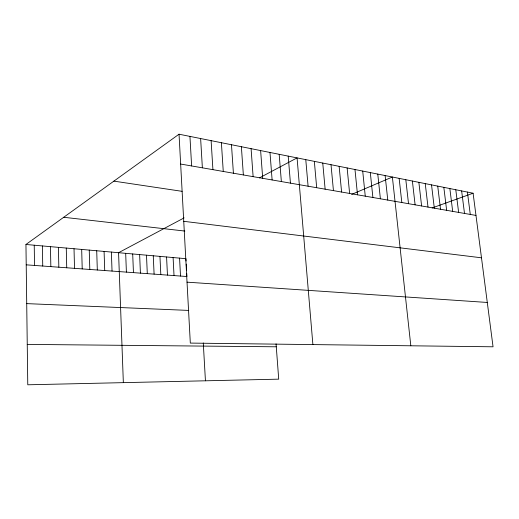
<?xml version="1.0" encoding="UTF-8"?>
<svg xmlns="http://www.w3.org/2000/svg" width="519" height="519" viewBox="0 0 519 519"><rect width="100%" height="100%" fill="white"/><g stroke="black" fill="none" stroke-linecap="round" stroke-linejoin="round"><path stroke-width="0.78" d="M276.056 343.857L278.716 379.155L27.773 384.793L25.95 244.475L179.036 134.207L473.094 193.217L493.05 346.796L190.317 343.085L179.036 134.207M184.122 217.883L118.566 252.701L123.347 382.646M259.383 177.907L297.069 157.893L312.892 344.584M351.674 194.398L392.37 177.018L410.821 345.784M432.145 207.944L473.094 193.217M27.248 344.402L276.277 346.796M26.722 303.621L188.754 310.42M187.028 282.161L487.289 302.46M26.216 264.833L186.918 276.523L186.749 273.422M25.95 244.475L185.958 258.689L186.081 261.018M63.714 217.273L184.855 231.065M183.739 221.315L481.489 257.807M113.888 181.131L182.111 191.336M180.651 164.043L475.981 215.43M467.405 192.075L470.279 214.438M461.638 190.921L464.499 213.432M455.786 189.746L458.634 212.407M449.85 188.553L452.685 211.376M443.829 187.346L446.645 210.325M437.725 186.12L440.521 209.261M431.529 184.874L434.312 208.177M425.243 183.616L428.006 207.081M418.865 182.331L421.61 205.965M412.384 181.034L415.109 204.836M405.813 179.717L408.518 203.688M399.143 178.374L401.823 202.527M385.13 175.565L387.771 200.081M377.78 174.092L380.388 198.796M370.306 172.587L372.889 197.492M362.71 171.062L365.259 196.163M354.983 169.512L357.507 194.813M347.127 167.935L349.618 193.438M339.141 166.333L341.599 192.043M331.012 164.705L333.438 190.622M322.747 163.044L325.134 189.182M314.339 161.357L316.687 187.709M305.775 159.638L308.091 186.217M288.201 156.115L290.432 183.142M279.177 154.299L281.356 181.566M269.984 152.456L272.118 179.957M260.622 150.581L262.711 178.322M251.086 148.668L253.123 176.648M241.374 146.715L243.359 174.948M231.474 144.73L233.407 173.223M221.392 142.706L223.261 171.452M211.11 140.643L212.92 169.655M200.626 138.541L202.371 167.819M203.273 342.949L205.44 380.803M189.941 136.393L191.621 165.95M186.25 264.119L186.587 270.321M179.568 258.125L180.508 276.056M173.106 257.547L174.021 275.583M166.573 256.97L167.462 275.109M159.956 256.38L160.819 274.622M153.261 255.789L154.098 274.136M146.488 255.186L147.299 273.643M139.637 254.576L140.415 273.137M132.695 253.96L133.454 272.631M125.676 253.337L126.402 272.118M111.371 252.065L112.039 271.074M104.085 251.417L104.721 270.542M96.716 250.761L97.313 270.003M89.242 250.1L89.813 269.458M81.684 249.425L82.216 268.907M74.022 248.744L74.522 268.349M66.27 248.056L66.73 267.778M58.413 247.362L58.835 267.207M50.453 246.655L50.843 266.623M42.396 245.935L42.74 266.033M34.228 245.208L34.533 265.436"/></g></svg>
